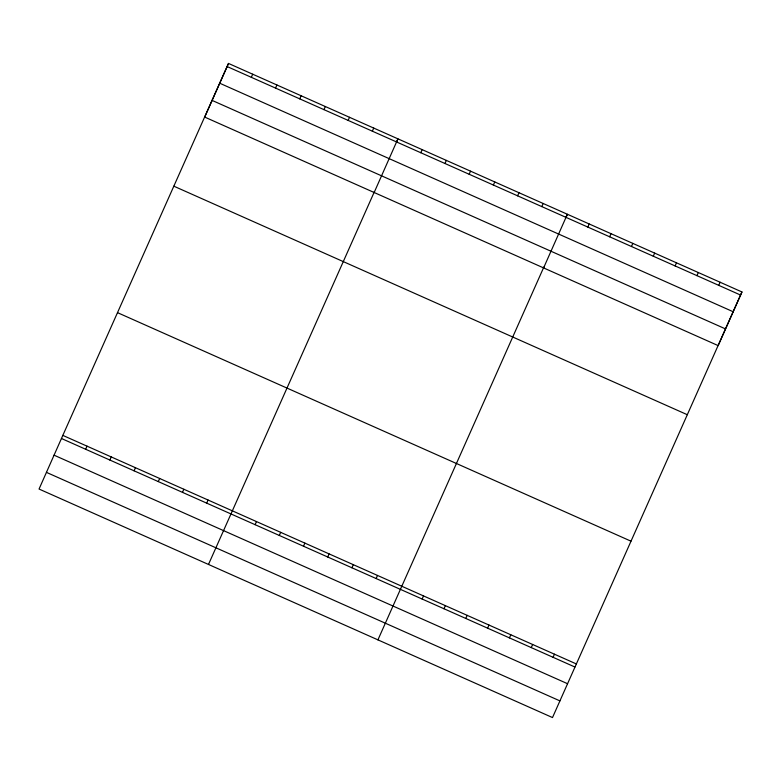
<?xml version="1.0" encoding="UTF-8"?>
<svg xmlns="http://www.w3.org/2000/svg" width="781" height="781" viewBox="0 0 781 781"><rect width="100%" height="100%" fill="white"/><g stroke="black" fill="none" stroke-linecap="round" stroke-linejoin="round"><path stroke-width="1.17" d="M62.831 435.388L39.05 489.043L552.499 717.563L741.95 291.957L228.501 63.437L62.831 435.388L576.28 663.909M228.501 63.437L204.72 117.091L718.169 345.612L741.95 291.957M85.656 449.27L87.033 446.156M251.326 77.319L252.702 74.205M109.857 460.038L111.244 456.934M275.527 88.087L276.913 84.983M134.068 470.816L135.445 467.702M299.738 98.865L301.115 95.751M158.27 481.594L159.656 478.48M323.939 109.633L325.316 106.528M182.481 492.362L183.857 489.248M348.15 120.411L349.527 117.296M206.682 503.14L208.058 500.025M372.352 131.179L373.728 128.074M208.488 564.458L374.441 191.599M374.158 192.507L397.939 138.842L396.494 142.074M255.094 524.686L256.471 521.571M420.764 152.725L422.14 149.62M279.305 535.454L280.682 532.339M444.965 163.502L446.351 160.388M303.506 546.231L304.883 543.117M469.176 174.28L470.552 171.166M327.708 556.999L329.094 553.895M493.377 185.048L494.763 181.934M351.919 567.777L353.295 564.663M517.588 195.826L518.965 192.712M376.12 578.545L377.506 575.441M541.789 206.594L543.166 203.48M377.926 639.873L543.879 267.014M543.596 267.922L567.377 214.258L565.942 217.489M422.15 599.037L423.527 595.923M587.82 227.076L589.196 223.971M443.969 608.741L445.355 605.636M609.639 236.789L611.015 233.685M465.798 618.454L467.175 615.35M631.458 246.503L632.844 243.389M487.617 628.168L488.994 625.054M653.287 256.217L654.663 253.103M509.437 637.882L510.813 634.768M675.106 265.93L676.483 262.816M531.256 647.595L532.642 644.481M696.925 275.644L698.302 272.53M553.085 657.309L554.461 654.195M718.754 285.358L720.131 282.244M227.115 66.541L740.573 295.062M219.725 83.225L733.183 311.746M212.11 100.407L725.559 328.938M173.831 186.181L687.28 414.701M117.501 312.644L630.95 541.165M61.455 438.492L574.904 667.023M54.055 455.177L567.514 683.697M46.44 472.368L559.899 700.889"/></g></svg>
